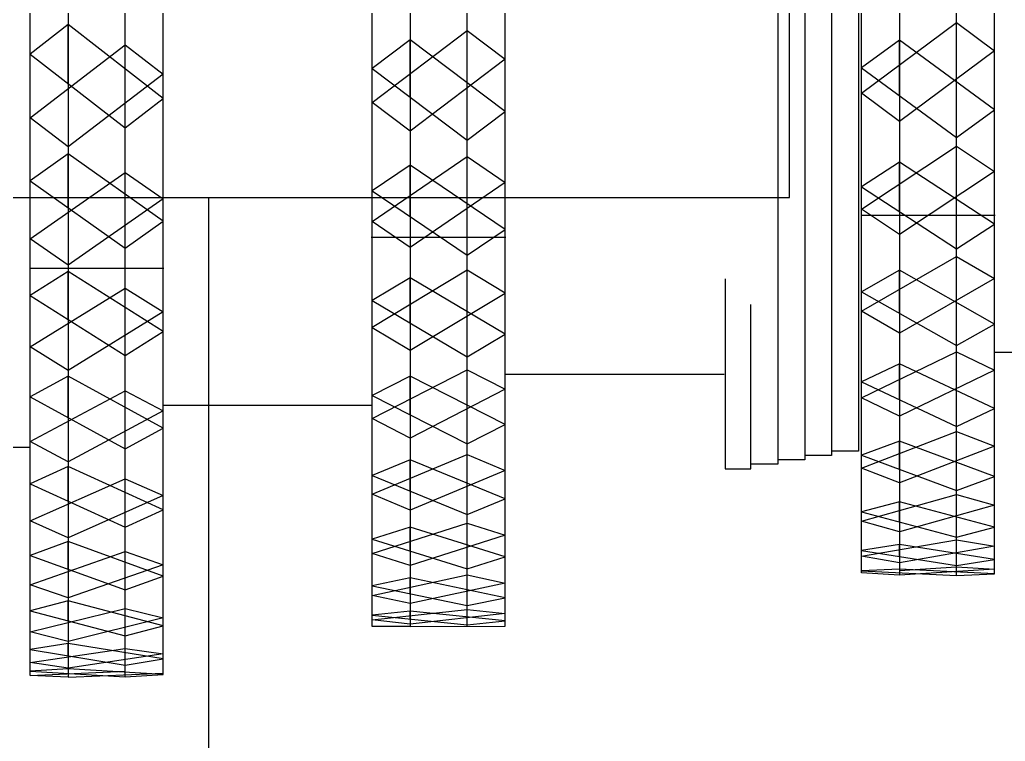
# Model space of a CAD drawing. Header units: millimetres. Extents: x -300 to 383236, y -195106 to -144646.
# Drawn here: x 27835.9 to 27927.5, y -163358.3 to -163291.2 of the extents above; entities that cross this region are included whole.
import ezdxf

# ---------------------------------------------------------------- set-up
doc = ezdxf.new("R2010")
doc.units = ezdxf.units.MM
doc.header["$LTSCALE"] = 60
doc.layers.add('EQUIPMENT', color=253, linetype='Continuous', lineweight=0)

# ---------------------------------------------------------------- blocks, each defined once
blk = doc.blocks.new('A$Cc6299706')
at = {"layer": 'EQUIPMENT', "lineweight": -3}
for points in [[(-43519.13, 31798.387), (-43432.532, 31798.387), (-43432.532, 32115.984), (-43537.916, 32115.984)], [(-43436.13, 32035.436), (-43433.635, 32035.436), (-43433.635, 31773.569), (-43436.13, 31773.569)], [(-43433.635, 32035.031), (-43431.13, 32035.031), (-43431.13, 31773.975), (-43433.635, 31773.975)], [(-43431.13, 32034.616), (-43428.634, 32034.616), (-43428.634, 31774.389), (-43431.13, 31774.389)], [(-43428.634, 32034.21), (-43426.129, 32034.21), (-43426.129, 31774.795), (-43428.634, 31774.795)], [(-43499.63, 31827.474), (-43499.63, 31814.465), (-43503.167, 31811.722), (-43494.33, 31804.852), (-43490.793, 31807.603), (-43499.63, 31814.465), (-43499.63, 31802.435), (-43503.167, 31799.931), (-43494.33, 31793.678), (-43490.793, 31796.182), (-43499.63, 31802.435), (-43499.63, 31791.49), (-43503.167, 31789.268), (-43494.33, 31783.694), (-43490.793, 31785.925), (-43499.63, 31791.49), (-43499.63, 31781.771), (-43503.167, 31779.84), (-43494.33, 31775.007), (-43490.793, 31776.938), (-43499.63, 31781.771), (-43499.63, 31773.366), (-43503.167, 31771.752), (-43494.33, 31767.713), (-43490.793, 31769.327), (-43499.63, 31773.366), (-43499.63, 31766.373), (-43503.167, 31765.094), (-43494.33, 31761.892), (-43490.793, 31763.171), (-43499.63, 31766.373), (-43499.63, 31760.869), (-43503.167, 31759.934), (-43494.33, 31757.597), (-43490.793, 31758.532), (-43499.63, 31760.869), (-43499.63, 31756.9), (-43503.167, 31756.327), (-43494.33, 31754.89), (-43490.793, 31755.463), (-43499.63, 31756.9), (-43499.63, 31754.528), (-43503.167, 31754.316), (-43494.33, 31753.787), (-43490.793, 31753.999), (-43499.63, 31754.528), (-43499.63, 31753.761), (-43503.167, 31753.919), (-43503.167, 31754.316), (-43503.167, 31756.327), (-43503.167, 31759.934), (-43503.167, 31765.094), (-43503.167, 31771.752), (-43503.167, 31779.84), (-43503.167, 31789.268), (-43503.167, 31799.931), (-43503.167, 31811.722), (-43503.167, 31824.51)], [(-43467.836, 31825.745), (-43467.836, 31813.045), (-43471.364, 31810.39), (-43462.527, 31803.732), (-43458.99, 31806.395), (-43467.836, 31813.045), (-43467.836, 31801.395), (-43471.364, 31798.996), (-43462.527, 31793.007), (-43458.99, 31795.406), (-43467.836, 31801.395), (-43467.836, 31790.926), (-43471.364, 31788.818), (-43462.527, 31783.553), (-43458.99, 31785.661), (-43467.836, 31790.926), (-43467.836, 31781.754), (-43471.364, 31779.963), (-43462.527, 31775.483), (-43458.99, 31777.273), (-43467.836, 31781.754), (-43467.836, 31773.984), (-43471.364, 31772.529), (-43462.527, 31768.886), (-43458.99, 31770.341), (-43467.836, 31773.984), (-43467.836, 31767.704), (-43471.364, 31766.602), (-43462.527, 31763.85), (-43458.99, 31764.953), (-43467.836, 31767.704), (-43467.836, 31762.995), (-43471.364, 31762.263), (-43462.527, 31760.419), (-43458.99, 31761.151), (-43467.836, 31762.995), (-43467.836, 31759.908), (-43471.364, 31759.546), (-43462.527, 31758.629), (-43458.99, 31758.999), (-43467.836, 31759.908), (-43467.836, 31758.47), (-43471.364, 31758.479), (-43471.364, 31759.546), (-43471.364, 31762.263), (-43471.364, 31766.602), (-43471.364, 31772.529), (-43471.364, 31779.963), (-43471.364, 31788.818), (-43471.364, 31798.996), (-43471.364, 31810.39), (-43471.364, 31822.852)], [(-43422.328, 31825.48), (-43422.328, 31813.027), (-43425.865, 31810.434), (-43417.028, 31803.952), (-43413.491, 31806.545), (-43422.328, 31813.027), (-43422.328, 31801.686), (-43425.865, 31799.384), (-43417.028, 31793.607), (-43413.491, 31795.918), (-43422.328, 31801.686), (-43422.328, 31791.614), (-43425.865, 31789.612), (-43417.028, 31784.611), (-43413.491, 31786.613), (-43422.328, 31791.614), (-43422.328, 31782.918), (-43425.865, 31781.251), (-43417.028, 31777.088), (-43413.491, 31778.755), (-43422.328, 31782.918), (-43422.328, 31775.712), (-43425.865, 31774.407), (-43417.028, 31771.126), (-43413.491, 31772.44), (-43422.328, 31775.712), (-43422.328, 31770.086), (-43425.865, 31769.142), (-43417.028, 31766.796), (-43413.491, 31767.731), (-43422.328, 31770.086), (-43422.328, 31766.099), (-43425.865, 31765.544), (-43417.028, 31764.15), (-43413.491, 31764.706), (-43422.328, 31766.099), (-43422.328, 31763.815), (-43425.865, 31763.647), (-43417.028, 31763.224), (-43413.491, 31763.392), (-43422.328, 31763.815), (-43422.328, 31763.25), (-43425.865, 31763.471), (-43425.865, 31763.647), (-43425.865, 31765.544), (-43425.865, 31769.142), (-43425.865, 31774.407), (-43425.865, 31781.251), (-43425.865, 31789.612), (-43425.865, 31799.384), (-43425.865, 31810.434), (-43425.865, 31822.641)], [(-43417.028, 31814.659), (-43417.028, 31866.509)], [(-43494.33, 31812.586), (-43494.33, 31865.627)], [(-43462.527, 31813.918), (-43462.527, 31866.209)], [(-43417.028, 31803.167), (-43417.028, 31861.049)], [(-43494.33, 31800.707), (-43494.33, 31860.026)], [(-43462.527, 31802.188), (-43462.527, 31860.661)], [(-43494.33, 31804.852), (-43494.33, 31856.904)], [(-43462.527, 31803.732), (-43462.527, 31856.481)], [(-43417.028, 31803.952), (-43417.028, 31856.657)], [(-43462.527, 31791.631), (-43462.527, 31855.625)], [(-43417.028, 31792.91), (-43417.028, 31856.137)], [(-43494.33, 31789.947), (-43494.33, 31854.911)], [(-43494.33, 31793.678), (-43494.33, 31852.089)], [(-43462.527, 31793.007), (-43462.527, 31851.895)], [(-43417.028, 31793.607), (-43417.028, 31852.265)], [(-43417.028, 31784.02), (-43417.028, 31851.807)], [(-43462.527, 31782.362), (-43462.527, 31851.136)], [(-43494.33, 31780.413), (-43494.33, 31850.325)], [(-43417.028, 31784.611), (-43417.028, 31848.508)], [(-43417.028, 31776.612), (-43417.028, 31848.12)], [(-43494.33, 31783.694), (-43494.33, 31847.847)], [(-43462.527, 31783.553), (-43462.527, 31847.908)], [(-43462.527, 31774.486), (-43462.527, 31847.265)], [(-43494.33, 31772.22), (-43494.33, 31846.312)], [(-43490.793, 31753.999), (-43490.793, 31755.463), (-43490.793, 31758.532), (-43490.793, 31763.171), (-43490.793, 31769.327), (-43490.793, 31776.938), (-43490.793, 31785.925), (-43490.793, 31796.182), (-43490.793, 31807.603), (-43490.793, 31820.065), (-43490.793, 31833.436), (-43490.793, 31845.368)], [(-43417.028, 31777.088), (-43417.028, 31845.43)], [(-43462.527, 31775.483), (-43462.527, 31844.575)], [(-43417.028, 31770.756), (-43417.028, 31845.13)], [(-43494.33, 31775.007), (-43494.33, 31844.213)], [(-43462.527, 31768.101), (-43462.527, 31844.054)], [(-43494.33, 31765.446), (-43494.33, 31842.934)], [(-43467.836, 31758.47), (-43458.99, 31758.506), (-43458.99, 31758.999), (-43458.99, 31761.151), (-43458.99, 31764.953), (-43458.99, 31770.341), (-43458.99, 31777.273), (-43458.99, 31785.661), (-43458.99, 31795.406), (-43458.99, 31806.395), (-43458.99, 31818.513), (-43458.99, 31831.61), (-43458.99, 31843.014)], [(-43417.028, 31771.126), (-43417.028, 31843.084)], [(-43417.028, 31766.549), (-43417.028, 31842.864)], [(-43462.527, 31768.886), (-43462.527, 31841.92)], [(-43413.491, 31763.392), (-43413.491, 31764.706), (-43413.491, 31767.731), (-43413.491, 31772.44), (-43413.491, 31778.755), (-43413.491, 31786.613), (-43413.491, 31795.918), (-43413.491, 31806.545), (-43413.491, 31818.372), (-43413.491, 31831.257), (-43413.491, 31842.052)], [(-43494.33, 31767.713), (-43494.33, 31841.223)], [(-43462.527, 31763.277), (-43462.527, 31841.523)], [(-43417.028, 31766.796), (-43417.028, 31841.488)], [(-43417.028, 31764.027), (-43417.028, 31841.355)], [(-43494.33, 31760.164), (-43494.33, 31840.218)], [(-43462.527, 31763.85), (-43462.527, 31839.988)], [(-43417.028, 31764.15), (-43417.028, 31840.659)], [(-43417.028, 31763.224), (-43417.028, 31840.615)], [(-43494.33, 31761.892), (-43494.33, 31838.921)], [(-43462.527, 31760.075), (-43462.527, 31839.715)], [(-43494.33, 31756.442), (-43494.33, 31838.189)], [(-43462.527, 31760.419), (-43462.527, 31838.789)], [(-43462.527, 31758.514), (-43462.527, 31838.657)], [(-43462.527, 31758.629), (-43462.527, 31838.348)], [(-43494.33, 31757.597), (-43494.33, 31837.316)], [(-43503.167, 31753.919), (-43494.33, 31754.308), (-43494.33, 31836.875)], [(-43494.33, 31754.89), (-43494.33, 31836.443)], [(-43494.33, 31753.787), (-43494.33, 31836.293)], [(-43499.63, 31808.979), (-43499.63, 31814.465)], [(-43499.63, 31808.979), (-43499.63, 31814.465)], [(-43499.63, 31808.979), (-43499.63, 31814.465)], [(-43499.63, 31808.979), (-43499.63, 31814.465)], [(-43499.63, 31808.979), (-43499.63, 31814.465)], [(-43499.63, 31808.979), (-43499.63, 31814.465)], [(-43499.63, 31808.979), (-43499.63, 31814.465)], [(-43499.63, 31808.979), (-43499.63, 31814.465)], [(-43499.63, 31808.979), (-43499.63, 31814.465)], [(-43499.63, 31808.979), (-43499.63, 31814.465)], [(-43499.63, 31808.979), (-43499.63, 31814.465)], [(-43499.63, 31808.979), (-43499.63, 31814.465)], [(-43467.836, 31807.727), (-43467.836, 31813.045)], [(-43467.836, 31807.727), (-43467.836, 31813.045)], [(-43467.836, 31807.727), (-43467.836, 31813.045)], [(-43467.836, 31807.727), (-43467.836, 31813.045)], [(-43467.836, 31807.727), (-43467.836, 31813.045)], [(-43467.836, 31807.727), (-43467.836, 31813.045)], [(-43467.836, 31807.727), (-43467.836, 31813.045)], [(-43467.836, 31807.727), (-43467.836, 31813.045)], [(-43467.836, 31807.727), (-43467.836, 31813.045)], [(-43467.836, 31807.727), (-43467.836, 31813.045)], [(-43467.836, 31807.727), (-43467.836, 31813.045)], [(-43422.328, 31807.842), (-43422.328, 31813.027)], [(-43422.328, 31807.842), (-43422.328, 31813.027)], [(-43422.328, 31807.842), (-43422.328, 31813.027)], [(-43422.328, 31807.842), (-43422.328, 31813.027)], [(-43422.328, 31807.842), (-43422.328, 31813.027)], [(-43422.328, 31807.842), (-43422.328, 31813.027)], [(-43422.328, 31807.842), (-43422.328, 31813.027)], [(-43422.328, 31807.842), (-43422.328, 31813.027)], [(-43422.328, 31807.842), (-43422.328, 31813.027)], [(-43422.328, 31807.842), (-43422.328, 31813.027)], [(-43499.63, 31797.426), (-43499.63, 31802.435)], [(-43499.63, 31797.426), (-43499.63, 31802.435)], [(-43499.63, 31797.426), (-43499.63, 31802.435)], [(-43499.63, 31797.426), (-43499.63, 31802.435)], [(-43499.63, 31797.426), (-43499.63, 31802.435)], [(-43499.63, 31797.426), (-43499.63, 31802.435)], [(-43499.63, 31797.426), (-43499.63, 31802.435)], [(-43499.63, 31797.426), (-43499.63, 31802.435)], [(-43499.63, 31797.426), (-43499.63, 31802.435)], [(-43499.63, 31797.426), (-43499.63, 31802.435)], [(-43467.836, 31796.597), (-43467.836, 31801.395)], [(-43467.836, 31796.597), (-43467.836, 31801.395)], [(-43467.836, 31796.597), (-43467.836, 31801.395)], [(-43467.836, 31796.597), (-43467.836, 31801.395)], [(-43467.836, 31796.597), (-43467.836, 31801.395)], [(-43467.836, 31796.597), (-43467.836, 31801.395)], [(-43467.836, 31796.597), (-43467.836, 31801.395)], [(-43467.836, 31796.597), (-43467.836, 31801.395)], [(-43467.836, 31796.597), (-43467.836, 31801.395)], [(-43422.328, 31797.073), (-43422.328, 31801.686)], [(-43422.328, 31797.073), (-43422.328, 31801.686)], [(-43422.328, 31797.073), (-43422.328, 31801.686)], [(-43422.328, 31797.073), (-43422.328, 31801.686)], [(-43422.328, 31797.073), (-43422.328, 31801.686)], [(-43422.328, 31797.073), (-43422.328, 31801.686)], [(-43422.328, 31797.073), (-43422.328, 31801.686)], [(-43422.328, 31797.073), (-43422.328, 31801.686)], [(-43486.534, 31531.537), (-43486.534, 31798.387)], [(-43425.926, 31796.756), (-43413.429, 31796.756)], [(-43471.435, 31794.701), (-43458.929, 31794.701)], [(-43503.229, 31791.799), (-43490.732, 31791.799)], [(-43499.63, 31787.037), (-43499.63, 31791.49)], [(-43499.63, 31787.037), (-43499.63, 31791.49)], [(-43499.63, 31787.037), (-43499.63, 31791.49)], [(-43499.63, 31787.037), (-43499.63, 31791.49)], [(-43499.63, 31787.037), (-43499.63, 31791.49)], [(-43499.63, 31787.037), (-43499.63, 31791.49)], [(-43499.63, 31787.037), (-43499.63, 31791.49)], [(-43499.63, 31787.037), (-43499.63, 31791.49)], [(-43422.328, 31787.61), (-43422.328, 31791.614)], [(-43422.328, 31787.61), (-43422.328, 31791.614)], [(-43422.328, 31787.61), (-43422.328, 31791.614)], [(-43422.328, 31787.61), (-43422.328, 31791.614)], [(-43422.328, 31787.61), (-43422.328, 31791.614)], [(-43422.328, 31787.61), (-43422.328, 31791.614)], [(-43467.836, 31786.71), (-43467.836, 31790.926)], [(-43467.836, 31786.71), (-43467.836, 31790.926)], [(-43467.836, 31786.71), (-43467.836, 31790.926)], [(-43467.836, 31786.71), (-43467.836, 31790.926)], [(-43467.836, 31786.71), (-43467.836, 31790.926)], [(-43467.836, 31786.71), (-43467.836, 31790.926)], [(-43467.836, 31786.71), (-43467.836, 31790.926)], [(-43438.529, 31790.829), (-43438.529, 31773.155), (-43436.13, 31773.155), (-43436.13, 31788.43)], [(-43413.429, 31784.003), (-43394.432, 31784.003)], [(-43422.328, 31779.584), (-43422.328, 31782.918)], [(-43422.328, 31779.584), (-43422.328, 31782.918)], [(-43422.328, 31779.584), (-43422.328, 31782.918)], [(-43422.328, 31779.584), (-43422.328, 31782.918)], [(-43499.63, 31777.908), (-43499.63, 31781.771)], [(-43499.63, 31777.908), (-43499.63, 31781.771)], [(-43499.63, 31777.908), (-43499.63, 31781.771)], [(-43499.63, 31777.908), (-43499.63, 31781.771)], [(-43499.63, 31777.908), (-43499.63, 31781.771)], [(-43499.63, 31777.908), (-43499.63, 31781.771)], [(-43467.836, 31778.173), (-43467.836, 31781.754)], [(-43467.836, 31778.173), (-43467.836, 31781.754)], [(-43467.836, 31778.173), (-43467.836, 31781.754)], [(-43467.836, 31778.173), (-43467.836, 31781.754)], [(-43467.836, 31778.173), (-43467.836, 31781.754)], [(-43458.929, 31781.956), (-43443.327, 31781.956), (-43438.626, 31781.956)], [(-43490.732, 31779.055), (-43471.435, 31779.055)], [(-43422.328, 31773.093), (-43422.328, 31775.712)], [(-43422.328, 31773.093), (-43422.328, 31775.712)], [(-43522.535, 31775.148), (-43503.229, 31775.148)], [(-43467.836, 31771.073), (-43467.836, 31773.984)], [(-43467.836, 31771.073), (-43467.836, 31773.984)], [(-43467.836, 31771.073), (-43467.836, 31773.984)], [(-43499.63, 31770.138), (-43499.63, 31773.366)], [(-43499.63, 31770.138), (-43499.63, 31773.366)], [(-43499.63, 31770.138), (-43499.63, 31773.366)], [(-43499.63, 31770.138), (-43499.63, 31773.366)], [(-43467.836, 31765.499), (-43467.836, 31767.704)], [(-43499.63, 31763.806), (-43499.63, 31766.373)], [(-43499.63, 31763.806), (-43499.63, 31766.373)], [(-43422.328, 31763.691), (-43417.028, 31764.027), (-43413.491, 31763.806), (-43422.328, 31763.25)], [(-43467.836, 31761.522), (-43467.836, 31762.995)], [(-43467.836, 31759.176), (-43467.836, 31759.908)], [(-43499.63, 31753.761), (-43490.793, 31754.149)]]:
    blk.add_lwpolyline(points, dxfattribs=at)
for points in [[(-43499.63, 31814.465), (-43499.63, 31808.979)], [(-43499.63, 31814.465), (-43499.63, 31808.979)], [(-43413.491, 31812.04), (-43422.328, 31805.469), (-43425.865, 31808.097), (-43417.028, 31814.659)], [(-43458.99, 31811.237), (-43467.836, 31804.543), (-43471.364, 31807.224), (-43462.527, 31813.918)], [(-43503.167, 31805.804), (-43494.33, 31812.586), (-43490.793, 31809.87), (-43499.63, 31803.097)], [(-43467.836, 31813.045), (-43467.836, 31807.727)], [(-43467.836, 31813.045), (-43467.836, 31807.727)], [(-43422.328, 31813.027), (-43422.328, 31807.842)], [(-43422.328, 31813.027), (-43422.328, 31807.842)], [(-43413.491, 31800.812), (-43422.328, 31794.939), (-43425.865, 31797.294), (-43417.028, 31803.167)], [(-43499.63, 31802.435), (-43499.63, 31797.426)], [(-43499.63, 31802.435), (-43499.63, 31797.426)], [(-43458.99, 31799.772), (-43467.836, 31793.73), (-43471.364, 31796.147), (-43462.527, 31802.188)], [(-43467.836, 31801.395), (-43467.836, 31796.597)], [(-43467.836, 31801.395), (-43467.836, 31796.597)], [(-43422.328, 31801.686), (-43422.328, 31797.073)], [(-43422.328, 31801.686), (-43422.328, 31797.073)], [(-43490.793, 31798.246), (-43499.63, 31792.09), (-43503.167, 31794.551), (-43494.33, 31800.707)], [(-43413.491, 31790.864), (-43422.328, 31785.758), (-43425.865, 31787.804), (-43417.028, 31792.91)], [(-43499.63, 31791.49), (-43499.63, 31787.037)], [(-43499.63, 31791.49), (-43499.63, 31787.037)], [(-43458.99, 31789.497), (-43462.527, 31791.631), (-43471.364, 31786.304), (-43467.836, 31784.179)], [(-43422.328, 31791.614), (-43422.328, 31787.61)], [(-43422.328, 31791.614), (-43422.328, 31787.61)], [(-43467.836, 31790.926), (-43467.836, 31786.71)], [(-43467.836, 31790.926), (-43467.836, 31786.71)], [(-43503.167, 31784.479), (-43494.33, 31789.947), (-43490.793, 31787.76), (-43499.63, 31782.292)], [(-43425.865, 31779.743), (-43417.028, 31784.02), (-43413.491, 31782.309), (-43422.328, 31778.032)], [(-43471.364, 31777.82), (-43462.527, 31782.362), (-43458.99, 31780.545), (-43467.836, 31776.012)], [(-43422.328, 31782.918), (-43422.328, 31779.584)], [(-43422.328, 31782.918), (-43422.328, 31779.584)], [(-43499.63, 31781.771), (-43499.63, 31777.908)], [(-43499.63, 31781.771), (-43499.63, 31777.908)], [(-43467.836, 31781.754), (-43467.836, 31778.173)], [(-43467.836, 31781.754), (-43467.836, 31778.173)], [(-43503.167, 31775.695), (-43494.33, 31780.413), (-43490.793, 31778.526), (-43499.63, 31773.807)], [(-43425.865, 31773.208), (-43417.028, 31776.612), (-43413.491, 31775.245), (-43422.328, 31771.849)], [(-43422.328, 31775.712), (-43422.328, 31773.093)], [(-43422.328, 31775.712), (-43422.328, 31773.093)], [(-43471.364, 31770.791), (-43462.527, 31774.486), (-43458.99, 31773.005), (-43467.836, 31769.309)], [(-43467.836, 31773.984), (-43467.836, 31771.073)], [(-43467.836, 31773.984), (-43467.836, 31771.073)], [(-43499.63, 31773.366), (-43499.63, 31770.138)], [(-43499.63, 31773.366), (-43499.63, 31770.138)], [(-43490.793, 31770.65), (-43499.63, 31766.734), (-43503.167, 31768.304), (-43494.33, 31772.22)], [(-43425.865, 31768.278), (-43417.028, 31770.756), (-43413.491, 31769.768), (-43422.328, 31767.29)], [(-43422.328, 31770.086), (-43422.328, 31768.207)], [(-43422.328, 31770.086), (-43422.328, 31768.207)], [(-43471.364, 31765.279), (-43462.527, 31768.101), (-43458.99, 31766.972), (-43467.836, 31764.15)], [(-43467.836, 31767.704), (-43467.836, 31765.499)], [(-43467.836, 31767.704), (-43467.836, 31765.499)], [(-43425.865, 31765.023), (-43417.028, 31766.549), (-43413.491, 31765.94), (-43422.328, 31764.406)], [(-43499.63, 31766.373), (-43499.63, 31763.806)], [(-43499.63, 31766.373), (-43499.63, 31763.806)], [(-43422.328, 31766.099), (-43422.328, 31764.988)], [(-43490.793, 31764.212), (-43499.63, 31761.143), (-43503.167, 31762.369), (-43494.33, 31765.446)], [(-43458.99, 31762.518), (-43467.836, 31760.605), (-43471.364, 31761.372), (-43462.527, 31763.277)], [(-43467.836, 31762.995), (-43467.836, 31761.522)], [(-43490.793, 31759.282), (-43499.63, 31757.086), (-43503.167, 31757.968), (-43494.33, 31760.164)], [(-43499.63, 31760.869), (-43499.63, 31758.999)], [(-43499.63, 31760.869), (-43499.63, 31758.999)], [(-43458.99, 31759.679), (-43467.836, 31758.7), (-43471.364, 31759.096), (-43462.527, 31760.075)], [(-43490.793, 31755.921), (-43499.63, 31754.616), (-43503.167, 31755.137), (-43494.33, 31756.442)], [(-43499.63, 31756.9), (-43499.63, 31755.754)]]:
    blk.add_lwpolyline(points, close=True, dxfattribs=at)
blk = doc.blocks.new('A$C44261593')
h = blk.add_hatch()
h.set_pattern_fill('ANSI31', color=253, scale=100)
h.set_pattern_definition([(45, (0, -50460), (-224.5064, 224.5064), [])])
edge = h.paths.add_edge_path()
edge.add_line((-58347.034, -14256), (-58347.034, -14056))
edge.add_line((-58347.034, -14056), (-57547.034, -14056))
edge.add_line((-57547.034, -14056), (-57547.034, -15056))
edge.add_line((-57547.034, -15056), (-60547.034, -15056))
edge.add_line((-60547.034, -15056), (-60547.034, -31056))
edge.add_line((-60547.034, -31056), (-57647.035, -31056))
edge.add_line((-57647.035, -31056), (-57647.035, -32268))
edge.add_line((-57647.035, -32268), (-43347.034, -32268))
edge.add_line((-43347.034, -32268), (-43347.034, -29256))
edge.add_line((-43347.034, -29256), (-34347.034, -29256))
edge.add_line((-34347.034, -29256), (-34347.034, -14206))
edge.add_line((-34347.034, -14206), (-33547.034, -14206))
edge.add_line((-33547.034, -14206), (-33547.034, -29256))
edge.add_line((-33547.034, -29256), (-30497.034, -29256))
edge.add_line((-30497.034, -29256), (-30497.034, -30056))
edge.add_line((-30497.034, -30056), (-30547.034, -30056))
edge.add_line((-30547.034, -30056), (-30547.034, -34906))
edge.add_line((-30547.034, -34906), (-30569.236, -34906))
edge.add_arc((-31589.723, -35133.688), 1045.578, 12.577671, 76.578729)
edge.add_line((-31347.034, -34116.665), (-31347.034, -30056))
edge.add_line((-31347.034, -30056), (-42547.034, -30056))
edge.add_line((-42547.034, -30056), (-42547.034, -34906))
edge.add_line((-42547.034, -34906), (-43347.034, -34906))
edge.add_line((-43347.034, -34906), (-43347.034, -33068))
edge.add_line((-43347.034, -33068), (-57647.035, -33068))
edge.add_line((-57647.035, -33068), (-57647.035, -34906))
edge.add_line((-57647.035, -34906), (-58447.035, -34906))
edge.add_line((-58447.035, -34906), (-58447.035, -31856))
edge.add_line((-58447.035, -31856), (-66197.034, -31856))
edge.add_line((-66197.034, -31856), (-66197.034, -31056))
edge.add_line((-66197.034, -31056), (-61347.034, -31056))
edge.add_line((-61347.034, -31056), (-61347.034, -14256))
edge.add_line((-61347.034, -14256), (-58347.034, -14256))

msp = doc.modelspace()

# ---------------------------------------------------------------- block references
for name, p in [('A$C44261593', (71340, -144646.134)), ('A$Cc6299706', (71340, -195106.134))]:
    msp.add_blockref(name, p)

doc.saveas('drawing.dxf')
